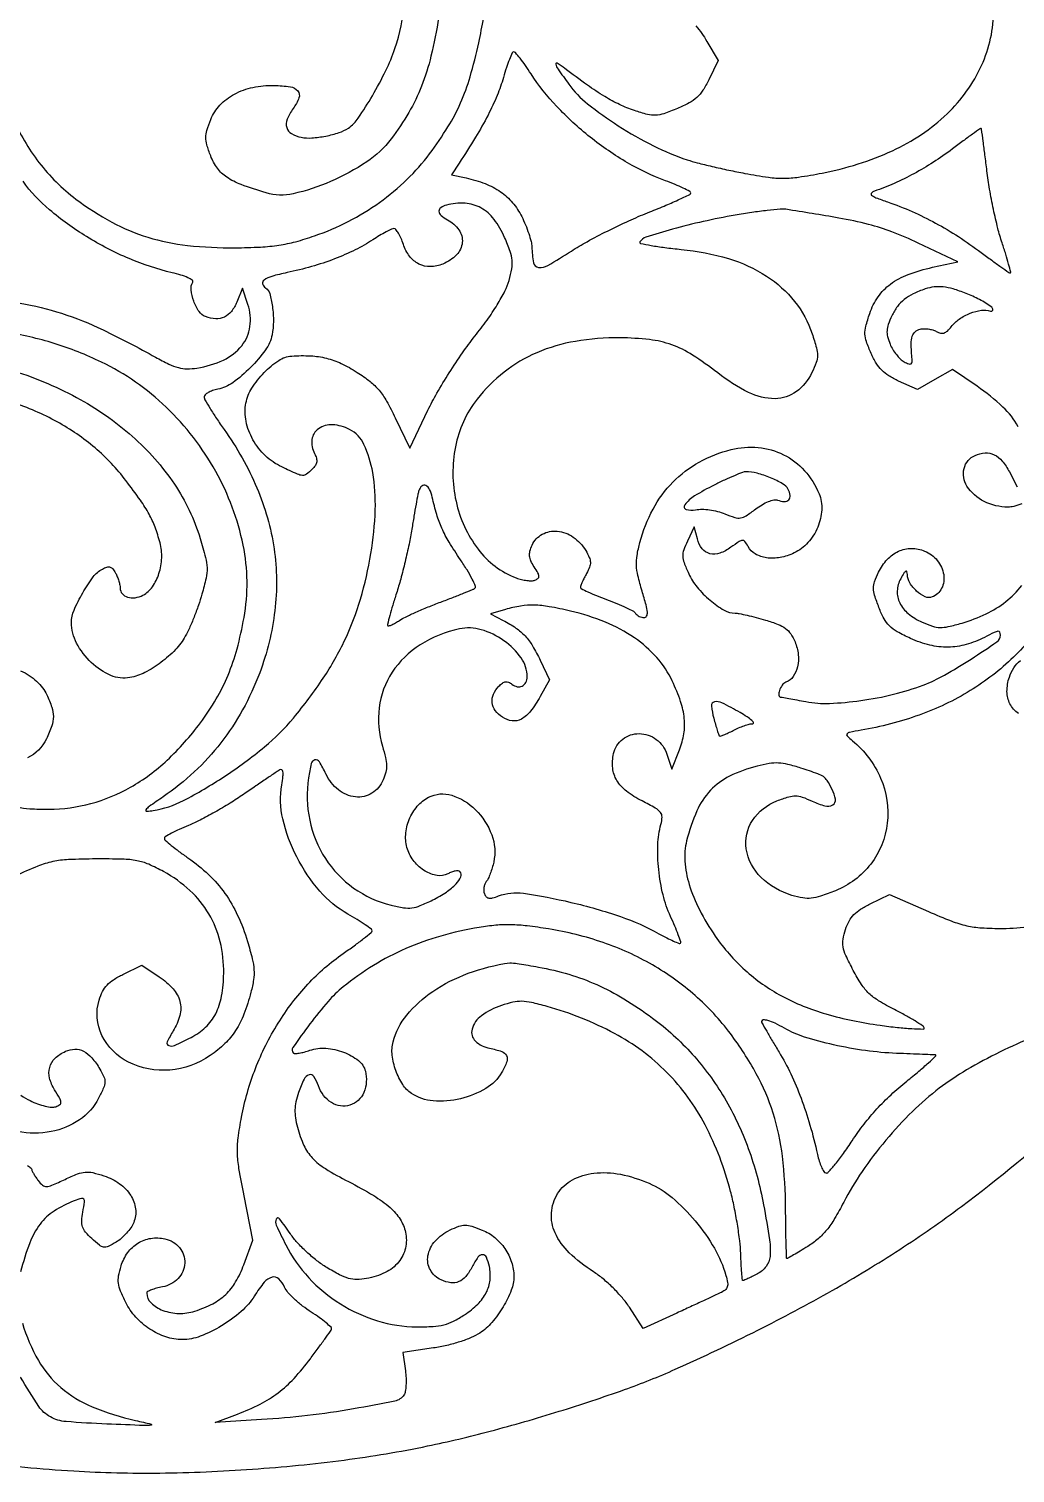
# Model space of a CAD drawing. Extents: x 110 to 728, y 29 to 646.
# Drawn here: x 392.4 to 615.3, y 29.5 to 356.2 of the extents above; entities that cross this region are included whole.
import ezdxf

# ---------------------------------------------------------------- set-up
doc = ezdxf.new("R2010")
doc.units = 0

msp = doc.modelspace()

# ---------------------------------------------------------------- linework, layer by layer
for points in [[(380.416446, 32.096991, 0.018319), (402.5, 29.946427, 0.018207), (421.942667, 29.479059, 0.014537), (442.892777, 30.347909, 0.014593), (463.648427, 32.424213, 0.018941), (482.5, 35.597449, 0.013976), (496.632499, 38.945133, 0.009999), (512.244198, 43.443462, 0.01012), (527.037435, 48.358537, 0.020112), (538.5, 52.953238, 0.010597), (557.154992, 61.795976, 0.01344), (573.972828, 70.781878, 0.014403), (589.226281, 80.058439, 0.016689), (603.170858, 89.77507, 0.049469), (650.09581, 132.691478, 0.051336), (687.022431, 183.492197, 0.05141), (712.783009, 240.679764, 0.049889), (726.659711, 302.5, 0.020681), (727.793743, 316.688302, 0.007952), (728.238592, 336.457861, 0.00791), (728.056871, 356.154069, 0.021807), (727.104799, 370, 0.047597)], [(485.005297, 358.75, -0.018237), (483.264893, 350.038941, -0.034844), (481.134524, 343.232295, -0.038869), (478.261156, 337.294337, -0.029949), (474.266026, 331.305005, -0.083503), (468.762669, 326.115716, -0.045296), (460.573538, 321.653841, -0.045385), (452.119464, 318.874332, -0.130597), (446, 319.075038, -0.015408), (440.373984, 320.96021, -0.05884), (437.084324, 322.638207, -0.08795), (434.988877, 324.648552, -0.066564), (433.464289, 327.454336, -0.018764), (432.605326, 329.984462, -0.073437), (432.370551, 331.613298, -0.074643), (432.618527, 333.227067, -0.019785), (433.49278, 335.690352, -0.094829), (435.570593, 338.934146, -0.079308), (438.821526, 341.424626, -0.07186), (442.997088, 342.958084, -0.057786), (447.765364, 343.402998, -0.031332), (451.483381, 343.086022, -0.184379), (453.159182, 342.143462, -0.271081), (453.416966, 340.589021, -0.063505), (452.119503, 338.167827, 0.056136), (450.763866, 335.724932, 0.16864), (450.650472, 333.847646, 0.197686), (451.709413, 332.49483, 0.079899), (453.947134, 331.660573, 0.067706), (456.335657, 331.511839, 0.030308), (459.46144, 331.931986, 0.030255), (462.49751, 332.722446, 0.071607), (464.588375, 333.753587, 0.093634), (466.835733, 336.012032, 0.016696), (470.027348, 341.070916, 0.019049), (473.06091, 346.739887, 0.031917), (475.11204, 351.737772, 0.062484), (477.24552, 362.218391, 0.046358)], [(543.174915, 356.870707, -0.040618), (545.632821, 353.363571), (548.183674, 349.010869), (546.060961, 344.625928, -0.031378), (544.744584, 342.292184, -0.064133), (543.385598, 340.693077, -0.06068), (541.615528, 339.437158, -0.02551), (538.976104, 338.178813, -0.01473), (535.87999, 336.997822, -0.071906), (534.043414, 336.641976, -0.075719), (532.225328, 336.830514, -0.017358), (529.25698, 337.713704, -0.030208), (525.92235, 339.062268, -0.024723), (522.536012, 340.886536, -0.019081), (518.614698, 343.46537, -0.00808), (513.548897, 347.206057, 0.022057), (511.79456, 348.427248, 0.675289), (511.480283, 348.201027, 0.093108), (511.984126, 347.09273, 0.004272), (514.410466, 343.700565, 0.06678), (518.689571, 339.223649, 0.026458), (525.621034, 334.257182, 0.026131), (533.57556, 329.738904, 0.035191), (541.220215, 326.561034, 0.017625), (543.447505, 325.900343, 0.005615), (546.806062, 325.071719, 0.005596), (550.571296, 324.231846, 0.006211), (554.225955, 323.506778, 0.010006), (559.55289, 322.628422, 0.036746), (562.959225, 322.389764, 0.036585), (566.371186, 322.651802, 0.009856), (571.725955, 323.568223, 0.059902), (587.606365, 328.635384, 0.083377), (599.9423, 336.982791, 0.095412), (607.731817, 347.910465, 0.107292), (610.484584, 360.5, 0.066584)], [(388.694112, 336.171613, 0.065101), (394.652905, 325.958899, 0.066276), (403.006043, 317.691436, 0.037875), (411.137648, 312.454386, 0.04987), (419.269687, 309.046837, 0.047249), (428.257699, 307.199438, 0.029518), (439, 306.669731, 0.010074), (444.72006, 306.840788, 0.024671), (448.9085, 307.25839, 0.028346), (452.677398, 308.043533, 0.017895), (456.973768, 309.362431, 0.035767), (464.580245, 312.624567, 0.036087), (471.620369, 316.92915, 0.036836), (477.831384, 322.103197, 0.041189), (482.967364, 327.955976, 0.020256), (487.102202, 334.033397, 0.035149), (489.955856, 339.426907, 0.033605), (492.106268, 345.332754, 0.016783), (494.062916, 353.045584, 0.009249), (495.187014, 358.695707, 0.039015)], [(390.39032, 294.104098, -0.037209), (399.749277, 291.842892, -0.034509), (409.125522, 288.093111, -0.015136), (421, 281.915655, 0.015712), (424.011306, 280.353493, 0.047348), (426.180295, 279.555599, 0.061168), (428.133003, 279.288996, 0.042567), (430.354973, 279.448306, 0.069551), (436.34797, 281.272885, 0.115752), (440.481484, 284.513458, 0.135727), (442.343513, 288.849482, 0.114645), (441.881067, 293.835755), (440.663632, 297.5), (439.381881, 294.379724, -0.068915), (438.148414, 292.261828, -0.117956), (436.554949, 290.996863, -0.121844), (434.600282, 290.613524, -0.076518), (432.30689, 291.082177, -0.157768), (430.846956, 292.232342, -0.059133), (429.646835, 294.580724, -0.059286), (429.035422, 297.124529, -0.169347), (429.423617, 298.876409, 0.405165), (429.328454, 299.309426, 0.038442), (428.285941, 299.889451, 0.032374), (426.71962, 300.490044, 0.018062), (424.747713, 301.025835, -0.043762), (415.049453, 304.203781, -0.036614), (405.425541, 309.18136, -0.037774), (397.026115, 315.254562, -0.061197), (391.045664, 321.712684)], [(616.009073, 266.19235, 0.082754), (612.561115, 270.642299, 0.036103), (606.706379, 275.321703), (601.145411, 279.143407), (597.189976, 276.866947), (593.234541, 274.590488), (588.963108, 276.516636, -0.032838), (586.776068, 277.681172, -0.058987), (585.18789, 278.946608, -0.058734), (583.934721, 280.551842, -0.032272), (582.779868, 282.764739, -0.018409), (581.711639, 285.441889, -0.076605), (581.384474, 287.143631, -0.073854), (581.578675, 288.895294, -0.01638), (582.445432, 291.793347, -0.071008), (584.342415, 295.573101, -0.082471), (587.144592, 298.454276, -0.069354), (591.135679, 300.615175, -0.034874), (596.640045, 302.245971), (602.334639, 303.509313), (593.41732, 307.727775, 0.018628), (587.485561, 310.268027, 0.02936), (582.210403, 311.950029, 0.019607), (575.444951, 313.397349, 0.004116), (563.5, 315.365627, 0.061379), (562.243289, 315.406455, 0.006374), (559.296875, 315.102272, 0.007843), (555.784188, 314.638361, 0.0062), (552, 314.030029, 0.012256), (544.8055, 312.599302, 0.013256), (537.877043, 310.849901, 0.007729), (531.87473, 309.063343, 0.180025), (530.493136, 307.988894, 0.519717), (530.629309, 307.671268, 0.007149), (533.052775, 307.197928, 0.012745), (536.109852, 306.726192, 0.007239), (539.829368, 306.303579, -0.047426), (550.520909, 304.209238, -0.071326), (559.141025, 300.249294, -0.081604), (565.470865, 294.517128, -0.088071), (569.43317, 287.201205, -0.012287), (570.397335, 284.040816, -0.069101), (570.631912, 282.294842, -0.085615), (570.353395, 280.721825, -0.024257), (569.394272, 278.418438, -0.123028), (565.864893, 274.123737, -0.160082), (561.06326, 272.529292, -0.117099), (555.059779, 273.934974, -0.05074), (548.085561, 278.351614, 0.024008), (542.381525, 282.405883, 0.056225), (537.694369, 284.714024, 0.057779), (532.690024, 285.884804, 0.026598), (526, 286.294785, 0.043621), (515.923664, 285.495444, 0.06005), (507.218945, 282.932828, 0.064377), (499.834882, 278.558244, 0.061457), (493.674922, 272.388705, 0.117723), (488.78982, 261.666157, 0.102647), (488.931327, 249.309356, 0.107546), (493.900823, 238.482094, 0.141664), (502.541843, 231.984091, 0.030638), (503.720416, 231.616848, 0.030002), (504.943292, 231.393284, 0.031424), (506.03725, 231.329756, 0.090644), (506.780784, 231.469373, 0.084176), (507.457485, 231.869841, 0.235415), (507.669186, 232.362213, 0.11584), (507.453337, 233.093541, 0.015598), (506.611525, 234.470135, -0.035527), (505.857825, 235.820689, -0.085211), (505.555258, 236.922588, -0.089493), (505.644527, 238.028587, -0.042144), (506.128659, 239.383031, -0.162175), (508.43094, 241.858941, -0.151412), (511.828284, 242.546307, -0.129035), (515.445639, 241.194777, -0.10615), (518.248897, 238.155797, -0.027789), (519.050849, 236.60784, -0.096194), (519.307656, 235.514189, -0.102501), (519.128703, 234.442442, -0.033958), (518.449604, 232.99101, 0.008641), (517.91904, 231.992058, 0.010956), (517.465464, 231.050781, 0.009118), (517.119256, 230.251809, 0.083492), (517.035435, 229.883991, 0.297754), (517.217819, 229.566431, 0.007695), (518.763119, 228.809864, 0.013854), (520.682065, 227.970825, 0.008712), (522.966673, 227.092423, -0.010181), (525.29526, 226.18925, -0.013846), (527.354637, 225.274396, -0.010702), (529.015008, 224.436941, -0.132944), (529.52569, 223.958433, 0.086564), (529.85157, 223.591544, 0.053375), (530.340393, 223.28154, 0.051563), (530.907277, 223.071075, 0.063199), (531.467344, 223, 0.285385), (532.019157, 223.342885, 0.134967), (532.184206, 224.198763, 0.046426), (531.897395, 225.863651, 0.007655), (530.99938, 229.002049, -0.01398), (530.043742, 232.508937, -0.048327), (529.712098, 234.836948, -0.054462), (529.85291, 237.037928, -0.021307), (530.504232, 240.016042, -0.058487), (533.470936, 247.558178, -0.071141), (537.961755, 253.670513, -0.072746), (543.894119, 258.17911, -0.065047), (551.096143, 261.01172, -0.084379), (557.25143, 261.483234, -0.093608), (562.979474, 259.844923, -0.093754), (567.708676, 256.233219, -0.084934), (570.989615, 251.025073, -0.112236), (571.610361, 247.390631, -0.086268), (570.703661, 243.455907, -0.084085), (568.487237, 239.970161, -0.098235), (565.348053, 237.628933, -0.064763), (562.191704, 236.598258, -0.081527), (559.122137, 236.525849, -0.096332), (556.589497, 237.39668, -0.13994), (554.954994, 239.084094, 0.036011), (554.248898, 240.201904, 0.250839), (553.684615, 240.470239, 0.138745), (552.934189, 240.218736, 0.009382), (551.077505, 238.899181, -0.07484), (548.565998, 237.568475, -0.146415), (546.3244, 237.462887, -0.166357), (544.583423, 238.587143, -0.103389), (543.48952, 240.785835), (542.780212, 243.5), (541.223818, 240.281965, 0.0281), (540.399914, 238.301825, 0.0952), (540.194043, 236.923617, 0.079654), (540.496137, 235.437323, 0.016036), (541.529244, 232.935148, 0.067331), (543.433614, 229.88471, 0.043577), (546.363579, 226.920852, 0.044013), (549.524279, 224.683048, 0.1328), (552.050633, 224, -0.048245), (552.967065, 223.911368, -0.007868), (554.71561, 223.541301, -0.008606), (556.765763, 223.036307, -0.007488), (558.895234, 222.438472, -0.019622), (561.73839, 221.471246, -0.067891), (563.438429, 220.536483, -0.08729), (564.593723, 219.316957, -0.047145), (565.57017, 217.486303, -0.072489), (566.291871, 214.67228, -0.082184), (566.131431, 211.893295, -0.095881), (565.150646, 209.654169, -0.151228), (563.515008, 208.367385, 0.146812), (562.669877, 207.714248, 0.073084), (562.044826, 206.500029, 0.102389), (561.908697, 205.420382, 0.391363), (562.36351, 205, -0.043276), (562.633474, 204.97659, -0.000663), (564.177201, 204.704728, -0.001772), (565.969752, 204.380038, -0.001171), (568.027317, 203.994819, 0.05666), (573.374662, 203.597199, 0.025297), (580.415218, 204.229442, 0.024695), (587.85686, 205.656944, 0.031129), (594.553379, 207.736803, 0.037067), (599.332868, 209.9722, 0.015798), (605.382326, 213.624582, 0.00799), (611.214462, 217.535846, 0.245795), (612, 219.037261, 0.114624), (611.846388, 219.698527, 0.324338), (611.450903, 219.907965, 0.07931), (610.613097, 219.65015, 0.00544), (608.390885, 218.527769, -0.051607), (604.258291, 216.898889, -0.064516), (600.181184, 216.309848, -0.063433), (596.03393, 216.776575, -0.047679), (591.692041, 218.28345, -0.019396), (588.662966, 219.814965, -0.066851), (586.90205, 221.127171, -0.07688), (585.680798, 222.755771, -0.031299), (584.52964, 225.283216, -0.014507), (583.564348, 228.048969, -0.075102), (583.312107, 229.643783, -0.088432), (583.564592, 231.119401, -0.024304), (584.473965, 233.303892, -0.076339), (586.403686, 236.152292, -0.098923), (588.955235, 237.996152, -0.106081), (591.875078, 238.640466, -0.09996), (594.87028, 238.053732, -0.12464), (597.73399, 235.918454, -0.130944), (599.170877, 232.715397, -0.15586), (598.71017, 229.624211, -0.189005), (596.560999, 227.661781, -0.20328), (594.968677, 227.717037, -0.075563), (593.064169, 228.982912, -0.071667), (591.513475, 230.860832, -0.131826), (590.959962, 232.75, 0.072711), (590.85201, 233.386355, 0.488927), (590.593414, 233.48019, 0.116733), (590.172521, 233.052141, 0.011798), (589.456575, 231.804489, 0.112383), (588.676562, 229.024372, 0.127559), (589.23626, 226.319471, 0.108318), (591.163265, 223.904996, 0.065209), (594.298125, 221.977888, 0.02485), (596.653021, 221.061092, 0.074707), (598.347804, 220.765921, 0.062758), (600.212653, 220.956898, 0.013975), (603.31849, 221.767683, 0.040583), (608.767159, 223.84613, 0.056472), (613.191524, 226.609932, 0.057692), (616.816772, 230.242801, 0.04488)], [(389.691424, 180.158809, 0.043605), (392.557155, 179.761402, 0.01357), (396.905212, 179.65919, 0.065364), (406.403008, 180.941279, 0.063473), (415.350165, 184.634685, 0.058979), (423.624981, 190.745509, 0.044769), (431.131347, 199.177178, 0.027031), (434.721552, 204.610878, 0.034216), (437.400974, 209.999606, 0.032495), (439.417879, 215.925535, 0.020993), (441.008098, 223, 0.096046), (440.804804, 239.424846, 0.076389), (434.606896, 256.074327, 0.073864), (423.426671, 270.590192, 0.079439), (408.760256, 280.807704, 0.037), (398.091534, 285.019144, 0.037488), (386.964961, 287.589898, 0.038629)], [(388, 279.102851, -0.048953), (403.106, 272.827073, -0.058449), (415.750751, 264.020504, -0.063009), (425.25157, 253.18439, -0.074914), (431.094582, 240.914519, -0.010207), (432.304095, 236.619053, -0.055659), (432.647415, 234.232163, -0.063036), (432.432558, 231.959336, -0.015256), (431.494162, 228.294483, -0.013497), (430.701038, 225.802815, -0.010144), (429.699834, 223.105724, -0.010274), (428.653732, 220.605603, -0.023131), (427.735999, 218.767558, -0.064317), (425.505387, 215.757797, -0.04079), (422.227667, 212.865528, -0.041089), (418.57788, 210.580644, -0.072712), (415.226587, 209.425089, -0.151127), (410.906332, 209.915848, -0.085942), (406.481098, 212.844037, -0.082792), (403.154162, 217.224346, -0.121685), (402, 221.896541, -0.101968), (402.569324, 224.659205, -0.029365), (404.536419, 228.578381, -0.029031), (406.9359, 232.225337, -0.110298), (408.989388, 233.994321, -0.046729), (410.011699, 234.424146, -0.152124), (410.737991, 234.426094, -0.150651), (411.341252, 234.014882, -0.045542), (411.958013, 233.078454, -0.026841), (412.356937, 232.226064, -0.021791), (412.693916, 231.274897, -0.022314), (412.927446, 230.368973, -0.051964), (413, 229.67273, 0.179644), (413.462238, 228.427709, 0.141171), (414.675688, 227.633881, 0.11117), (416.385024, 227.50132, 0.08706), (418.1571, 228.084078, 0.117667), (420.288594, 229.974972, 0.074339), (421.778924, 232.964361, 0.06931), (422.405, 236.491426, 0.075219), (422.012555, 239.953374, 0.0238), (420.884462, 243.46751, 0.035836), (419.544171, 246.39106, 0.028193), (417.570781, 249.553637, 0.009152), (414.311535, 254, 0.053786), (407.321153, 261.379693, 0.050596), (398.780348, 267.271915, 0.04705), (388.644202, 271.662613, 0.035918)], [(616.812003, 248.736007, -0.022355), (615.004965, 248.16898, -0.06493), (613.709195, 248, -0.11552), (608.312521, 249.263711, -0.136993), (604.431068, 252.753619, -0.205899), (603.788162, 256.736096, -0.228842), (606.269222, 259.705709, -0.092213), (608.527218, 260.260548, -0.127284), (610.565618, 259.855475, -0.107817), (612.38908, 258.428034, -0.053693), (614.015641, 255.969753), (615.78255, 252.552929)], [(622.847088, 223.46331, -0.054062), (614.930295, 214.016794, -0.053878), (605.164143, 206.474674, -0.051732), (593.637573, 200.955243, -0.043191), (580.50387, 197.50525, 0.005823), (577.893098, 197.024245, 0.170778), (577.318891, 196.686159, 0.392698), (577.341245, 196.22102, 0.021618), (578.52576, 195.158513, -0.119367), (584.908729, 186.679051, -0.130753), (586.420609, 176.512058, -0.136478), (582.684835, 167.2581, -0.135012), (574.694193, 161.215931, -0.013091), (571.331494, 159.977589, -0.054947), (569.231576, 159.514874, -0.069836), (567.336708, 159.576186, -0.029835), (564.863561, 160.159024, -0.119715), (557.890306, 164.239091, -0.163061), (554.551063, 170.655847, -0.187668), (555.959815, 177.123404, -0.156381), (561.487377, 181.548329, -0.016199), (564.12841, 182.460078, -0.078105), (565.696374, 182.687639, -0.086049), (567.185905, 182.411287, -0.02199), (569.454513, 181.454561, 0.045492), (572.340727, 180.39399, 0.202562), (574.090578, 180.637891, 0.305384), (574.688891, 181.909413, 0.08201), (573.957186, 184.142641, 0.017752), (572.813639, 186.15959, 0.105939), (571.983283, 187.029098, 0.066244), (570.728401, 187.658723, 0.004403), (566.89706, 188.945158, 0.017851), (563.938082, 189.794218, 0.049408), (561.796916, 190.106886, 0.052606), (559.713021, 189.984106, 0.022463), (556.978194, 189.404387, 0.050074), (550.787181, 187.117314, 0.090714), (546.4529, 183.924707, 0.085967), (543.384399, 179.27659, 0.041249), (541.064176, 172.492102, 0.080942), (540.667269, 167.863242, 0.054075), (541.642586, 162.62374, 0.04635), (543.948865, 156.927739, 0.031581), (547.547073, 150.931727, 0.057963), (554.263654, 143.264948, 0.059947), (562.490122, 137.443786, 0.054388), (572.566388, 133.332494, 0.035944), (584.815729, 130.761665, 0.007155), (588.718676, 130.288258, 0.012592), (591.957013, 130.024686, 0.006988), (594.551605, 129.915514, 0.520808), (594.765463, 130.203612, 0.168995), (594.4171, 130.655658, 0.007188), (592.688303, 131.751647, 0.011645), (590.557595, 132.992496, 0.007957), (588.083335, 134.306356, -0.01733), (584.473488, 136.310846, -0.054786), (582.276358, 137.984615, -0.059229), (580.587331, 140.022748, -0.022814), (578.732852, 143.201926, -0.011507), (577.062438, 146.578264, -0.062764), (576.439744, 148.515167, -0.089552), (576.427695, 150.221153, -0.036819), (576.991191, 152.473308, -0.045053), (577.806452, 154.355136, -0.067377), (578.865616, 155.797436, -0.0598), (580.367345, 157.020227, -0.027922), (582.563029, 158.242884), (586.931118, 160.365066), (595.715559, 156.513272, 0.010588), (600.899336, 154.369979, 0.036627), (604.369543, 153.305404, 0.040966), (607.753987, 152.819642, 0.015797), (612.5, 152.681609, 0.075776), (625.043478, 154.625897, 0.080271)], [(616.047899, 201.31708, -0.120849), (614.162289, 203.475385, -0.120381), (613.485063, 206.267855, -0.079439), (614.014551, 209.544089, -0.134512), (616.528431, 213.329734, -0.081484)], [(390.50869, 210.995793, -0.03296), (392.468451, 209.882184, -0.040639), (394.123375, 208.587506, -0.043739), (395.444062, 207.13609, -0.051993), (396.407034, 205.554669, -0.02921), (397.56109, 202.703934, -0.083833), (397.898055, 200.602303, -0.082107), (397.529333, 198.481522, -0.027253), (396.324084, 195.553422, -0.172317), (392.040071, 191.276718, -0.171694)], [(619.496025, 128.122793, 0.018862), (611.937003, 124.749275, 0.01878), (604.365099, 120.661349, 0.028981), (598.187637, 116.520345, 0.032209), (592.113394, 111.268829, 0.02394), (586.095959, 104.752884, 0.023911), (580.718963, 97.67921, 0.031772), (576.575367, 90.745059, -0.015437), (574.514935, 87.02645, -0.036806), (572.70577, 84.440271, -0.045125), (570.786996, 82.478002, -0.037437), (568.428614, 80.752766, -0.002401), (566.715092, 79.697623, -0.003764), (565.230769, 78.808666, -0.001067), (563.934136, 78.049044, -0.132864), (563.752951, 78.00014, -0.405407), (563.649007, 78.101106, -0.000497), (563.557303, 81.304885, -0.003513), (563.482493, 84.936386, -0.002107), (563.442122, 89.25014, 0.028152), (562.711674, 101.125274, 0.04693), (560.610163, 110.912224, 0.049314), (556.814394, 119.794474, 0.035166), (550.948797, 128.891374, 0.051599), (542.989423, 137.502029, 0.049734), (533.342308, 144.421156, 0.048124), (522.210273, 149.481248, 0.042553), (509.848269, 152.577347, 0.010673), (505.015095, 153.25354, 0.023977), (501.321849, 153.511429, 0.027496), (497.947316, 153.399324, 0.019295), (494.175428, 152.91858, 0.028139), (485.46476, 150.955899, 0.033715), (477.556163, 148.111223, 0.034575), (470.270638, 144.301523, 0.032553), (463.423693, 139.45451, 0.043939), (460.012241, 136.153686, 0.01729), (455.899795, 131.06277, 0.008405), (452.059754, 125.774893, 0.364088), (452.171442, 124.495225, 0.217604), (452.539946, 124.357834, 0.023148), (453.471741, 124.468246, 0.025194), (454.621919, 124.718944, 0.017613), (455.889906, 125.111466, -0.103196), (459.492983, 125.581658, -0.071443), (463.517811, 124.687784, -0.076047), (466.862482, 122.803772, -0.16654), (468.443455, 120.369272, -0.161413), (468.086977, 115.571318, -0.221628), (464.937766, 112.693707, -0.225717), (460.760118, 113.28173, -0.16434), (457.836312, 117.039711, 0.057133), (456.800764, 119.185809, 0.344567), (455.711737, 119.575247, 0.204375), (454.56946, 118.566458, 0.027728), (453.332365, 115.546039, 0.028527), (452.745036, 113.474355, 0.046894), (452.517177, 111.668229, 0.046425), (452.628944, 109.838506, 0.027317), (453.08274, 107.692727, 0.040075), (454.549543, 103.587182, 0.08291), (456.435247, 100.762823, 0.066686), (459.409007, 98.340837, 0.018874), (464.624032, 95.406122, -0.01654), (470.323669, 92.23362, -0.046147), (474.009723, 89.527887, -0.067006), (476.286946, 86.886768, -0.090629), (477.503135, 83.985726, -0.10925), (477.49792, 80.348051, -0.119898), (475.941664, 77.188922, -0.1058), (472.912549, 74.820514, -0.070571), (468.705919, 73.46434, -0.041948), (466.501212, 73.271793, -0.06891), (464.648333, 73.522209, -0.052864), (462.615689, 74.328346, -0.015753), (459.705919, 75.973953, -0.029692), (457.481477, 77.514034, -0.02035), (455.143482, 79.505911, -0.020548), (453.028871, 81.629076, -0.036612), (451.5, 83.562429, 0.013577), (449.022985, 87.009724, 0.573904), (448.289372, 86.920195, 0.212769), (448.305919, 85.535137, 0.009448), (450.442956, 81.11257, 0.070006), (455.635802, 73.663845, 0.065628), (462.786913, 67.748091, 0.065981), (471.18787, 63.912515, 0.07223), (480.040463, 62.553563, 0.015724), (483.737552, 62.63985, 0.048278), (486.210753, 63.01683, 0.056393), (488.350854, 63.823373, 0.027864), (490.862387, 65.290844, 0.047809), (493.858518, 67.713945, 0.080172), (495.775299, 70.314358, 0.09145), (496.623164, 73.1268, 0.081836), (496.461844, 76.173724, 0.045085), (495.792309, 78.29072, 0.306011), (494.921014, 78.862127, 0.242056), (493.881391, 78.309672, 0.032541), (492.562665, 76.121181, -0.052983), (491.125871, 73.943002, -0.12051), (489.557291, 72.77036, -0.134498), (487.742907, 72.524481, -0.073841), (485.572905, 73.148736, -0.160748), (483.126228, 75.411179, -0.171873), (482.591137, 78.618484, -0.139856), (484.218553, 81.961699, -0.099528), (487.575659, 84.468878, -0.026094), (489.578982, 85.294437, -0.085903), (490.983489, 85.531667, -0.0764), (492.473892, 85.296402, -0.017888), (494.860056, 84.439318, -0.077721), (497.694467, 82.756659, -0.070594), (499.988306, 80.239299, -0.070795), (501.486172, 77.190533, -0.078992), (502, 73.958402, -0.09299), (501.410245, 70.814757, -0.042538), (499.565269, 67.052376, -0.042141), (497.033467, 63.544499, -0.07043), (494.30399, 61.146876, -0.04487), (492.385233, 60.122311, -0.022331), (489.800104, 59.160688, -0.020926), (486.855746, 58.347009, -0.02011), (483.81449, 57.769804), (476.915566, 56.745855), (477.485984, 52.622928, -0.023998), (477.636715, 50.943169, -0.026183), (477.618948, 49.305151, -0.026899), (477.455907, 47.917818, -0.104367), (477.137612, 47.118013, -0.198415), (475.097067, 45.74488, -0.007349), (465.788602, 43.994379, -0.013563), (455.339887, 42.478627, -0.014051), (444.946515, 41.55288), (434.5, 40.917607), (439.534645, 42.808441, 0.028277), (444.648404, 45.066415, 0.044519), (448.708988, 47.61967, 0.04372), (452.303982, 50.886977, 0.026113), (456, 55.333248, 0.002229), (457.745234, 57.692795, 0.003232), (459.263319, 59.792822, 0.001653), (460.532464, 61.585099, 0.053742), (460.790024, 62.050493, 0.31486), (460.703467, 62.452679, 0.013629), (459.561262, 63.457491, 0.019016), (458.049512, 64.621613, 0.011917), (456.199738, 65.871828, -0.0229), (454.248027, 67.254326, -0.02249), (452.418651, 68.81744, -0.023049), (450.943464, 70.330696, -0.0749), (450.181153, 71.501757, 0.092964), (448.845938, 73.400319, 0.26908), (447.345748, 73.778225, 0.152421), (445.587112, 72.622375, 0.030698), (443.368796, 69.550678, -0.072108), (440.352101, 66.027068, -0.043655), (435.911546, 62.778985, -0.044112), (431.113184, 60.424862, -0.092245), (427.03848, 59.666667, -0.081498), (423.354887, 60.271095, -0.064006), (419.711404, 62.045107, -0.06237), (416.54605, 64.741311, -0.068898), (414.265708, 68.05235, -0.017921), (413.072758, 70.655649, -0.066694), (412.609073, 72.394075, -0.077192), (412.653395, 74.059273, -0.029352), (413.205772, 76.322606, -0.082303), (414.706818, 79.334854, -0.097747), (417.029653, 81.49614, -0.100674), (419.940727, 82.571446, -0.092606), (423.132956, 82.470798, -0.166566), (426.436904, 80.461891, -0.188649), (427.603399, 76.959197, -0.180737), (426.095327, 73.480429, -0.155916), (422.572214, 71.579525, 0.017966), (421.204366, 71.271674, 0.027891), (420.053836, 70.899229, 0.026656), (419.200577, 70.515997, 0.286766), (419.015313, 70.204687, 0.198157), (420.003728, 67.948902, 0.101974), (422.65571, 66.273901, 0.084584), (426.25795, 65.576174, 0.0842), (429.894042, 66.108792, 0.040545), (433.931235, 67.789558, 0.070964), (436.878613, 69.881426, 0.0716), (439.106583, 72.699877, 0.042009), (440.949052, 76.593375), (443.024529, 82.140585), (441.003, 92.224566, -0.007424), (439.867998, 98.357409, -0.034209), (439.508412, 101.949983, -0.040963), (439.675394, 105.253003, -0.01377), (440.444569, 110.021368, -0.045895), (443.596608, 121.016255, -0.046282), (448.694987, 131.218892, -0.047542), (455.42561, 140.055582, -0.054819), (463.418393, 147, 0.006075), (465.911331, 148.772024, 0.009363), (468.019029, 150.370397, 0.004341), (469.756846, 151.764902, 0.208165), (469.957431, 152.154542, 0.255698), (469.786594, 152.521485, 0.007797), (468.374002, 153.527411, 0.013591), (466.609378, 154.673566, 0.008763), (464.507258, 155.908995, -0.086422), (458.138152, 161.125312, -0.059801), (452.924296, 168.867071, -0.060743), (449.771285, 177.454059, -0.099812), (449.527608, 185.163407, 0.011683), (449.810536, 187.114532, 0.065147), (449.800543, 188.169565, 0.247997), (449.521566, 188.555613, 0.258652), (449.054134, 188.533457, 0.009992), (448.294109, 188.042481, 0.000694), (446.184939, 186.615168, 0.000986), (443.675539, 184.904688, 0.000742), (440.921811, 183.013692, -0.012722), (437.853347, 181.013025, -0.009641), (434.391876, 178.970627, -0.009764), (431.06656, 177.178735, -0.022296), (428.476956, 175.990647, 0.010525), (426.377882, 175.08678, 0.01627), (424.608856, 174.209894, 0.010656), (423.211011, 173.420566, 0.264803), (423, 173.050074, 0.216204), (423.188533, 172.634448, 0.007594), (424.567926, 171.46337, 0.012883), (426.292144, 170.117029, 0.008516), (428.33762, 168.656275, -0.03985), (432.982547, 164.878716, -0.047629), (436.671849, 160.613951, -0.046495), (439.553642, 155.639428, -0.035254), (441.786139, 149.73814, -0.011589), (442.86261, 145.818271, -0.044394), (443.255771, 143.320206, -0.055582), (443.158067, 141.084458, -0.025839), (442.562133, 138.23814, -0.02634), (440.970246, 133.280918, -0.051842), (439.108815, 129.588881, -0.057764), (436.678255, 126.61967, -0.04172), (433.364691, 123.906905, -0.130599), (424.22505, 120.643915, -0.137809), (414.876118, 122.448798, -0.163973), (408.893482, 128.48263, -0.19073), (408.258355, 136.49014, -0.042516), (409.039345, 138.429906, -0.070444), (410.046029, 139.875172, -0.063691), (411.489938, 141.077926, -0.028775), (413.644029, 142.282237), (417.884317, 144.342328), (421.852837, 141.716086, -0.063574), (424.950042, 139.045426, -0.120647), (426.496678, 136.160431, -0.127206), (426.493261, 132.995412, -0.075001), (424.998448, 129.497488, 0.02891), (423.644535, 126.99406, 0.438914), (423.979216, 126.178065, 0.197363), (425.309462, 126.225097, 0.011672), (429.019231, 128.009811, 0.071689), (432.318474, 130.339746, 0.085476), (434.597118, 133.385871, 0.074391), (435.930021, 137.36529, 0.040669), (436.411011, 142.5, 0.061709), (435.609186, 149.684018, 0.074782), (433.07378, 155.96429, 0.074228), (428.784348, 161.255969, 0.059647), (422.82355, 165.532079, 0.023585), (419.450844, 167.186215, 0.055987), (416.782006, 168.002896, 0.040226), (413.511102, 168.346594, 0.00759), (407.5, 168.401327, 0.009483), (401.362781, 168.247617, 0.041264), (397.757428, 167.789136, 0.044087), (394.388715, 166.757815, 0.011846), (389.25, 164.531127, 0.005742)], [(390.545116, 114.937644, 0.037258), (392.636496, 113.721422, 0.026328), (394.350583, 112.997509, 0.029502), (396.068031, 112.488781, 0.030745), (397.562437, 112.236069, 0.118667), (398.488876, 112.357358, 0.068488), (399.369221, 112.841921, 0.257734), (399.620688, 113.395515, 0.112151), (399.357677, 114.241322, 0.009899), (398.190626, 116.167907, -0.078588), (397.040523, 118.831616, -0.131898), (397.068485, 121.253282, -0.134703), (398.300166, 123.300498, -0.083658), (400.637965, 124.880907, -0.101178), (402.757289, 125.367877, -0.125794), (404.721551, 124.916056, -0.097486), (406.586199, 123.436592, -0.043065), (408.42062, 120.865093, -0.029467), (409.322257, 119.11034, -0.115385), (409.545977, 117.921285, -0.092615), (409.243546, 116.62074, -0.015272), (408.132276, 114.282894, -0.124165), (403.816904, 109.375878, -0.105012), (397.417608, 106.721898, -0.093585), (389.84497, 106.742681, -0.077419)], [(392.085792, 99.01386, -0.017715), (392.866134, 98.444824, -0.216928), (393.031803, 98.125097, 0.103903), (393.123829, 97.776211, 0.015342), (393.472599, 97.131123, 0.016744), (393.940121, 96.385095, 0.013696), (394.487723, 95.619153, 0.055574), (395.475686, 94.577824, 0.189786), (396.344447, 94.284569, 0.09024), (397.566424, 94.570116, 0.007464), (400.553271, 95.920036, -0.016081), (403.367098, 97.133814, -0.071172), (405.11747, 97.549163, -0.079924), (406.814461, 97.432517, -0.023408), (409.338185, 96.720605, -0.074132), (412.882628, 94.92129, -0.096731), (415.383138, 92.291468, -0.111745), (416.483879, 89.226304, -0.129442), (416.066792, 86.161251, -0.053007), (415.420765, 84.974803, -0.031318), (414.421845, 83.706526, -0.031049), (413.252429, 82.55208, -0.045861), (412.084053, 81.708723, -0.023265), (410.286493, 80.756742, -0.147473), (409.274644, 80.606209, -0.133538), (408.29793, 81.031478, -0.017814), (406.580204, 82.51325, -0.03129), (405.184456, 83.979326, -0.09398), (404.511562, 85.179874, -0.095056), (404.328948, 86.535437, -0.032464), (404.568606, 88.514009, 0.008537), (404.961105, 90.823065, 0.204525), (404.800737, 91.445439, 0.311298), (404.28481, 91.611585, 0.017824), (402.621012, 91.046009, 0.05296), (398.062426, 88.735324, 0.087413), (394.909628, 85.802043, 0.072118), (392.573382, 81.556725, 0.026393), (390.501651, 75.006371, 0.016962)], [(390.891149, 63.359512, 0.056492), (394.515986, 54.94747, 0.08561), (399.579184, 48.81944, 0.079787), (406.68359, 44.461538, 0.043064), (416.5, 41.372105, -0.006737), (420.020117, 40.53933, -0.830069), (420.004862, 40.287898, -0.040829), (418.423819, 40.219924, -0.00074), (410, 40.558122, -0.009624), (400.769455, 41.12053, -0.104992), (397.22203, 42.176494, -0.121551), (394.623396, 44.551429, -0.014577), (390.466735, 51.192069, -0.043232)]]:
    msp.add_lwpolyline(points, format="xyb")
for points in [[(499.635335, 345.197083, -0.030264), (498.226747, 341.138569, -0.020423), (496.158827, 336.693246, -0.017169), (493.346298, 331.672066, -0.010009), (489.650587, 325.841542), (487.889941, 323.183084), (491.194971, 322.469505, -0.039382), (495.518895, 321.17275, -0.059271), (498.990619, 319.327685, -0.064859), (501.706378, 316.865658, -0.060483), (503.775762, 313.734543, -0.017886), (504.632327, 311.854052, -0.017044), (505.367276, 309.886984, -0.017272), (505.896588, 308.106346, -0.056311), (506.070285, 306.890469, 0.039266), (506.463315, 303.261582, 0.330377), (507.600587, 302.210054, 0.16082), (509.682751, 302.65568, 0.010533), (515, 305.921668, -0.017488), (518.570255, 308.046794, -0.009089), (523.160938, 310.458706, -0.009026), (527.970268, 312.767222, -0.013583), (532.25, 314.588329, 0.005421), (535.987741, 316.107239, 0.008717), (539.135937, 317.491526, 0.003229), (541.779039, 318.729893, 0.289229), (542, 319.079922, 0.278922), (541.798043, 319.413787, 0.008711), (540.310938, 320.160487, 0.014674), (538.453925, 320.986597, 0.009354), (536.25, 321.84273, -0.045008), (527.703799, 325.884549, -0.035216), (519.243481, 331.698968, -0.035266), (511.697233, 338.631419, -0.045609), (505.889305, 346.021228, 0.009245), (504.602313, 347.929147, 0.013946), (503.405279, 349.537486, 0.00866), (502.361059, 350.815571, 0.220588), (501.963361, 351, 0.294768), (501.623875, 350.780817, 0.010669), (500.990832, 349.295393, 0.016525), (500.309979, 347.421342, 0.010471)], [(601.129299, 329.025467, -0.01779), (596.834432, 326.025013, -0.019364), (592.454446, 323.42626, -0.019898), (588.004494, 321.23823, -0.0214), (583.5, 319.46826, 0.125927), (582.836736, 319.031676, 0.430881), (582.87149, 318.57264, 0.079063), (583.864068, 317.999374, 0.007541), (586.5, 317.03458, -0.019833), (592.027432, 314.855959, -0.020101), (597.339587, 312.25503, -0.019719), (602.519763, 309.185423, -0.017559), (607.651963, 305.602378, 0.0032), (610.030206, 303.838326, 0.004985), (612.104201, 302.351948, 0.001638), (613.90916, 301.094231, 0.152493), (614.210945, 301, 0.489562), (614.333811, 301.158223, 0.003627), (613.850042, 302.995169, 0.00929), (613.21177, 305.187218, 0.005419), (612.36943, 307.792066, -0.019782), (611.414204, 311.064131, -0.009249), (610.42487, 315.367231, -0.009147), (609.552231, 319.924463, -0.012661), (608.948516, 324.042066, 0.001301), (608.49933, 327.679676, 0.002109), (608.096437, 330.769044, 0.000301), (607.725666, 333.509068, 0.157265), (607.652792, 333.661063, 0.372571), (607.520508, 333.674131, 0.000748), (605.673489, 332.365795, 0.0043), (603.583043, 330.853101, 0.002592)], [(486.75, 316.310674, 0.084433), (485.474834, 315.734973, 0.267894), (485.079048, 314.925489, 0.201809), (485.554672, 313.982174, 0.053582), (486.977082, 313.012265, -0.115731), (489.591173, 310.711037, -0.181826), (490.3482, 307.851536, -0.170369), (489.040615, 305.062612, -0.100886), (485.961592, 302.984091, -0.094934), (483.140657, 302.402274, -0.119629), (480.548903, 302.992816, -0.115019), (478.444273, 304.734049, -0.083141), (477.020468, 307.437982, 0.02238), (476.501398, 308.802397, 0.032128), (475.912953, 309.953657, 0.033302), (475.337405, 310.788957, 0.229109), (474.901008, 311, 0.111377), (474.339143, 310.873271, 0.011196), (473.104058, 310.251984, 0.013611), (471.651784, 309.428773, 0.010426), (470.109194, 308.453563, -0.032148), (466.156901, 306.188902, -0.022594), (461.456043, 304.140874, -0.021255), (456.244531, 302.395359, -0.019473), (450.75, 301.040584, 0.016703), (447.282635, 300.20599, 0.087772), (445.520654, 299.366335, 0.312254), (445.20469, 298.488989, 0.191692), (445.886637, 297.570062, -0.190598), (446.810984, 296.329975, -0.031708), (447.414765, 293.358616, -0.03455), (447.644974, 289.978668, -0.049122), (447.346861, 286.984303, -0.106832), (445.856814, 283.558375, -0.040344), (442.458438, 279.554301, -0.040337), (438.462922, 276.149354, -0.107344), (435.046385, 274.659277, 0.032591), (433.879892, 274.345771, 0.045669), (432.894875, 273.907082, 0.054434), (432.207761, 273.417555, 0.213929), (432, 272.954194, 0.130053), (432.182509, 272.264389, 0.007223), (433.321062, 270.328979, 0.010758), (434.774384, 268.050156, 0.007638), (436.497233, 265.556082, -0.054185), (443.915791, 252.340709, -0.064606), (447.783195, 238.593025, -0.066029), (447.97017, 224.565087, -0.060438), (444.544485, 210.521955, -0.035889), (440.679101, 202.132333, -0.039308), (435.753349, 194.647824, -0.039684), (429.763614, 188.087536, -0.037988), (422.729281, 182.450575, 0.00323), (419.5692, 180.260306, 0.083726), (418.832952, 179.532539, 0.621395), (419.001873, 179.214219, 0.032333), (420.5, 179.355048, 0.080856), (427.313818, 181.611057, 0.025691), (436.558894, 187.058577, 0.02632), (445.619538, 193.754963, 0.04707), (452.176465, 200.282645, 0.02621), (458.924937, 209.324742, 0.037257), (463.856421, 218.053418, 0.038426), (467.331188, 227.202271, 0.030591), (469.688066, 237.5, 0.032292), (470.669792, 247.356724, 0.051415), (470.09436, 255.802202, 0.065244), (468.124057, 262.147512, 0.167071), (464.845734, 265.579774, 0.104177), (461.046391, 266.629816, 0.168488), (457.848731, 265.738626, 0.212725), (456.357031, 263.283343, 0.155778), (456.942618, 260.107219, -0.049332), (457.372206, 259.070433, -0.11021), (457.435537, 258.224132, -0.110653), (457.133135, 257.433354, -0.049976), (456.426589, 256.569446, -0.032812), (455.117815, 255.422029, -0.184385), (454.241863, 255.161087, -0.086992), (453.094785, 255.452394, -0.00429), (449.53557, 257.088284, -0.08025), (445.830402, 259.620751, -0.07535), (443.016754, 263.241156, -0.077908), (441.471478, 267.412921, -0.096469), (441.442957, 271.547625, -0.095204), (442.769954, 274.916052, -0.051639), (445.538225, 278.422422, -0.052217), (448.843669, 281.17824, -0.131902), (451.783333, 282.179696, -0.028791), (456.079727, 282.216146, -0.048914), (459.632254, 281.69074, -0.049873), (462.967441, 280.495001, -0.031306), (466.593375, 278.483418, -0.025268), (469.508428, 276.404011, -0.051203), (471.524329, 274.439611, -0.045948), (473.229268, 271.969778, -0.016808), (475.186833, 268.198112), (478.474375, 261.30696), (482.581781, 269.90348, -0.019156), (484.621178, 273.782485, -0.010585), (487.390347, 278.365566, -0.010542), (490.397568, 282.898341, -0.016661), (493.183519, 286.638871, 0.013258), (495.946713, 290.296628, 0.017382), (498.261216, 293.785802, 0.019212), (500.000359, 296.876707, 0.050318), (500.928608, 299.245015, 0.024101), (501.544624, 301.938971, 0.070257), (501.613752, 303.841178, 0.060804), (501.156081, 305.836996, 0.014846), (499.912794, 308.981079, 0.060066), (497.520391, 313.099636, 0.104499), (494.551817, 315.684023, 0.112945), (490.963955, 316.727954, 0.078616)], [(595, 297.347931, 0.03182), (592.280272, 296.255736, 0.058251), (590.260784, 294.984379, 0.064211), (588.71893, 293.376115, 0.04829), (587.458602, 291.271518, 0.024721), (586.658349, 289.344629, 0.070229), (586.364451, 287.923791, 0.078185), (586.490142, 286.566022, 0.0361), (587.050507, 284.878066, 0.038062), (587.661998, 283.670632, 0.031418), (588.486088, 282.485713, 0.032512), (589.3859, 281.491311, 0.069837), (590.219072, 280.882756, 0.026443), (591.305327, 280.373327, 0.260574), (591.788553, 280.433635, 0.236758), (592.019796, 280.886769, 0.022361), (591.971231, 282.170973, -0.017988), (591.839363, 285.0023, -0.078005), (592.081812, 286.661164, -0.13949), (592.73237, 287.658449, -0.115463), (593.857967, 288.252607, -0.061102), (594.699894, 288.36587, -0.038013), (595.695512, 288.301748, -0.03771), (596.683548, 288.085272, -0.054838), (597.504379, 287.737611, 0.06645), (598.46074, 287.358397, 0.139108), (599.254021, 287.383508, 0.114609), (600.016528, 287.836761, 0.037405), (600.896412, 288.817022, -0.078306), (602.704282, 290.527721, -0.055915), (605.166855, 291.840537, -0.058049), (607.711278, 292.523129, -0.121083), (609.741316, 292.329976, 0.425418), (610.246064, 292.58548, 0.319721), (610.034977, 293.220016, 0.034427), (607.281208, 294.953875, 0.031351), (604.229764, 296.354861, 0.019472), (601.294486, 297.356315, 0.0457), (599.02518, 297.812828, 0.05677), (597.033425, 297.800408, 0.04969)], [(547.255038, 252.96958, 0.022663), (542.867551, 250.522712, 0.093504), (540.634062, 248.481231, 0.51662), (540.956729, 247.473561, 0.12682), (543.044225, 247.358845, -0.049769), (544.535939, 247.505413, -0.032484), (546.263089, 247.390458, -0.031325), (548.045061, 247.040289, -0.034793), (549.705944, 246.478398, 0.022371), (551.95389, 245.655171, 0.116163), (553.262745, 245.556795, 0.106747), (554.531833, 246.047504, 0.017491), (556.692689, 247.579173, -0.029316), (558.128387, 248.546677, -0.037301), (559.559483, 249.255363, -0.041429), (560.81107, 249.645856, -0.147563), (561.639173, 249.584968, 0.078866), (563.144625, 249.265663, 0.216741), (564.131411, 249.654412, 0.231487), (564.446409, 250.625476, 0.087752), (563.990938, 252.016933, 0.140357), (562.759482, 253.286175, 0.032043), (560.047376, 254.621617, 0.033927), (556.993937, 255.6527, 0.063263), (554.409722, 255.994423, 0.095026), (553.715724, 255.865002, 0.006534), (551.858294, 255.108176, 0.009131), (549.657385, 254.129931, 0.006726)], [(480.533267, 251.75, 0.030653), (480.320552, 250.9214, 0.002366), (479.89748, 248.664062, 0.003233), (479.422607, 245.963693, 0.002461), (478.936153, 243, -0.012073), (478.314578, 239.620848, -0.007284), (477.423314, 235.646875, -0.007294), (476.422053, 231.722025, -0.012675), (475.461555, 228.5, 0.005205), (474.610303, 225.792834, 0.008296), (473.945219, 223.459341, 0.003065), (473.424679, 221.461901, 0.261719), (473.503291, 221.170097, 0.292573), (473.743608, 221.114732, 0.020319), (474.417962, 221.386786, 0.023761), (475.244281, 221.808196, 0.015211), (476.163236, 222.371029, -0.032629), (477.497556, 223.125689, -0.0074), (479.857688, 224.221518, -0.007633), (482.623207, 225.405867, -0.007348), (485.458679, 226.520885, 0.002228), (488.181904, 227.559697, 0.003119), (490.605114, 228.513872, 0.001873), (492.636916, 229.337447, 0.041205), (493.206695, 229.627745, 0.372312), (493.346845, 230.073852, 0.015005), (492.569894, 231.730921, 0.019999), (491.432434, 233.771909, 0.012031), (489.930429, 236.102448, -0.012968), (487.379973, 240.076113, -0.030461), (485.740408, 243.196568, -0.033297), (484.577969, 246.319777, -0.018583), (483.563624, 250.25, 0.057968), (482.964387, 251.992518, 0.167576), (482.080062, 252.88806, 0.304377), (481.203912, 252.772355, 0.134804)], [(500.102057, 224.842884), (496.704115, 223.866145), (499.599828, 222.36383, -0.030649), (502.471963, 220.642744, -0.055464), (504.544525, 218.854276, -0.052519), (506.244481, 216.585723, -0.024691), (507.967062, 213.346686), (510.063862, 208.885936), (507.956514, 205.136416, -0.034882), (505.76574, 201.805449, -0.105014), (503.714174, 200.041958, -0.157498), (501.638592, 199.646354, -0.114484), (499.416752, 200.46259, -0.088916), (497.808665, 201.983076, -0.13092), (497.099203, 203.781932, -0.132996), (497.38353, 205.674314, -0.093225), (498.605946, 207.463089, -0.039796), (499.452788, 208.184882, -0.116415), (500.15645, 208.477844, -0.142598), (500.828649, 208.396408, -0.072345), (501.562141, 207.948427, 0.117044), (502.740301, 207.365154, 0.170774), (503.881012, 207.493006, 0.168537), (504.700736, 208.310171, 0.113743), (505, 209.608677, 0.15455), (503.650212, 213.871191, 0.085509), (499.758256, 217.774415, 0.082553), (494.626127, 220.263068, 0.125643), (489.700662, 220.444405, 0.086786), (480.826881, 216.834958, 0.108361), (474.489237, 210.623629, 0.114454), (471.550924, 202.615578, 0.105655), (472.311049, 193.878153, -0.017577), (472.988321, 191.354147, -0.05163), (473.210284, 189.570974, -0.064279), (473.04137, 188.008796, -0.040506), (472.468493, 186.262897, -0.155388), (469.924734, 183.281385, -0.166987), (466.203461, 182.428779, -0.144871), (462.335374, 184.034314, -0.112106), (459.501274, 187.638557, 0.02475), (458.036641, 190.367649, 0.323691), (457.038432, 190.792817, 0.285741), (456.216429, 189.979505, 0.021371), (455.590881, 186.75, 0.087785), (455.844804, 177.180943, 0.09346), (459.389754, 168.50834, 0.094935), (465.790455, 161.82379, 0.093885), (474.232799, 157.946201, 0.020988), (477.075375, 157.365923, 0.071296), (478.961951, 157.333754, 0.067541), (480.834949, 157.832372, 0.017551), (483.675447, 159.135616, 0.029787), (486.741865, 160.910965, 0.055758), (488.939447, 162.746109, 0.087804), (490.020057, 164.365375, 0.308983), (489.800277, 165.533057, 0.192127), (489.414952, 165.698596, 0.051576), (488.737827, 165.64641, 0.04444), (487.918554, 165.420727, 0.033456), (487.066682, 165.035687, -0.165114), (484.677875, 164.640074, -0.097121), (481.93695, 165.661731, -0.085649), (479.489864, 167.813646, -0.090203), (477.958693, 170.62516, -0.097006), (477.547571, 173.887312, -0.079678), (478.339362, 177.31432, -0.079763), (480.161817, 180.318627, -0.09758), (482.728511, 182.359607, -0.198373), (487.94599, 182.807258, -0.119841), (493.331825, 179.544931, -0.108234), (497.004782, 173.839808, -0.142692), (497.453146, 167.700662, -0.019384), (497.118028, 166.384552, -0.018474), (496.677313, 165.076748, -0.018784), (496.202276, 163.95175, -0.060291), (495.772652, 163.262735, 0.076664), (495.434125, 162.678217, 0.054976), (495.2382, 161.947837, 0.054837), (495.20584, 161.190003, 0.07502), (495.352447, 160.523921, 0.094577), (495.775514, 159.841563, 0.169849), (496.350033, 159.534594, 0.105112), (497.200624, 159.581616, 0.024665), (498.564582, 160.024554, -0.128078), (504.168922, 160.63532, -0.021288), (514.912632, 158.582617, -0.02447), (526.134213, 155.352343, -0.045142), (534.799297, 151.488611, 0.008947), (536.552264, 150.549622, 0.014243), (538.087274, 149.816843, 0.008079), (539.370769, 149.273063, 0.301134), (539.66646, 149.333127, 0.287215), (539.737271, 149.641063, 0.005412), (539.155662, 151.263683, 0.011415), (538.393131, 153.184931, 0.00717), (537.41878, 155.39644, -0.047805), (535.729127, 160.268943, -0.033798), (534.744669, 165.980337, -0.034287), (534.549811, 171.614233, -0.059807), (535.263151, 176.22649, 0.062474), (535.506596, 177.857876, 0.178075), (535.141246, 178.927626, 0.094408), (533.983903, 179.904375, 0.010924), (530.974561, 181.512891, -0.046381), (527.455503, 183.727604, -0.094428), (525.289866, 186.156891, -0.110028), (524.36264, 188.949182, -0.079577), (524.551327, 192.233692, -0.175074), (526.615885, 195.50603, -0.169648), (530.325121, 196.756778, -0.158897), (534.191426, 195.449599, -0.155003), (536.591107, 192.102799), (537.682215, 188.748512), (539.41429, 193.077393, 0.053961), (540.427515, 196.699075, 0.066875), (540.537401, 200.195032, 0.056966), (539.699612, 204.01427, 0.027421), (537.816584, 208.666815, 0.072402), (534.317952, 213.961022, 0.060175), (529.24797, 218.426434, 0.05374), (522.691684, 221.961465, 0.038916), (514.781481, 224.489482, 0.013944), (510.01374, 225.474086, 0.037942), (506.585716, 225.817749, 0.04597), (503.539937, 225.610911, 0.030065)], [(547.1852, 200.25, 0.004011), (547.595458, 198.793641, 0.00592), (547.980836, 197.522871, 0.002924), (548.326048, 196.453056, 0.106935), (548.455811, 196.232115, 0.299322), (548.660178, 196.181013, 0.009982), (549.481508, 196.48699, 0.015961), (550.472277, 196.915836, 0.010072), (551.601219, 197.475954, -0.018446), (552.821096, 198.055942, -0.018053), (554.089108, 198.548957, -0.018276), (555.231361, 198.900011, -0.062453), (556, 199.005885, 0.540633), (556.153216, 199.24629, 0.106912), (555.780953, 199.749579, 0.036287), (554.720101, 200.553349, 0.01413), (553.147926, 201.512045, 0.012835), (549.040304, 203.722356, 0.170774), (547.362934, 203.941151, 0.380679), (546.682625, 203.017317, 0.043483)], [(507.566341, 143.941733, -0.028271), (514.432885, 142.312077, -0.03282), (520.727475, 139.977456, -0.0314), (526.887486, 136.742559, -0.022412), (533.356458, 132.400384, -0.050776), (542.325192, 124.253171, -0.049005), (549.588603, 114.37369, -0.047296), (554.997465, 102.9294, -0.041272), (558.461418, 90.139532, -0.00776), (559.796109, 82.19633, -0.060355), (559.910091, 78.446995, -0.140386), (559.042436, 76.204133, -0.111832), (557.04966, 74.52568, -0.004089), (555.897387, 73.94171, -0.006072), (554.877957, 73.45084, -0.002919), (554.006814, 73.050503, -0.114311), (553.79966, 73.009093, -0.378677), (553.674405, 73.126793, -0.002324), (553.52662, 74.804658, -0.007624), (553.392662, 76.772872, -0.0046), (553.290963, 79.108887, 0.021622), (553.065675, 82.008359, 0.00995), (552.534485, 85.759273, 0.009834), (551.818401, 89.688915, 0.013429), (551.009261, 93.195598, 0.056584), (545.215378, 108.282058, 0.075588), (536.577902, 120.113332, 0.074925), (524.749027, 128.915348, 0.054465), (509.5, 135.029512, 0.012399), (505.971499, 135.92188, 0.050609), (503.779408, 136.190162, 0.062117), (501.805602, 135.985289, 0.025178), (499.200383, 135.242221, 0.072625), (494.692094, 132.934067, 0.172665), (492.562465, 129.891293, 0.27739), (493.314376, 127.200373, 0.143906), (496.53419, 125.559564, -0.03312), (499.259382, 124.858885, -0.199495), (500.343328, 123.924002, -0.212035), (500.409198, 122.535372, -0.037653), (499.259953, 120.130222, -0.128866), (495.64915, 116.460772, -0.076946), (489.935739, 114.155246, -0.076748), (483.775771, 113.681476, -0.12657), (478.861589, 115.355035, -0.106477), (476.879485, 117.364262, -0.055946), (475.331432, 120.531102, -0.055404), (474.506445, 124.019876, -0.093357), (474.700179, 127.011615, -0.110858), (477.793578, 133.076517, -0.070571), (483.682687, 138.425995, -0.0618), (491.701576, 142.530325, -0.050186), (501.066341, 144.914955, -0.072494), (501.473928, 144.916714, -0.002051), (503.209331, 144.664152, -0.004139), (505.251668, 144.341054, -0.002829)], [(558, 131.602204, 0.129525), (558.074924, 131.317828, 0.001194), (559.163047, 129.406846, 0.00395), (560.441723, 127.213988, 0.002531), (561.959309, 124.687253, -0.025993), (564.589526, 119.802757, -0.020752), (566.921571, 114.294411, -0.019353), (568.941199, 108.20579, -0.015958), (570.631743, 101.575948, 0.021152), (571.037314, 100.051706, 0.028662), (571.5387, 98.718285, 0.028513), (572.06044, 97.701211, 0.190779), (572.5, 97.358105, 0.289688), (573.083964, 97.524882, 0.010273), (574.675, 99.382983, 0.016151), (576.511281, 101.772219, 0.010262), (578.5, 104.663865, -0.019365), (581.164663, 108.391178, -0.020341), (584.068519, 111.838346, -0.020166), (587.267287, 115.064983, -0.018339), (590.815512, 118.131708, 0.005544), (593.564439, 120.387363, 0.010203), (595.742536, 122.292485, 0.006159), (597.395037, 123.836173, 0.651598), (597.315512, 124.055473, 0.006313), (596.733764, 124.087673, 0.000204), (594.389557, 124.186799, 0.000393), (591.62434, 124.300423, 0.000273), (588.5, 124.42464, -0.024424), (581.506632, 125.04186, -0.020969), (574.23668, 126.35575, -0.021542), (567.714599, 128.117384, -0.053514), (563.19284, 130.103207, 0.017142), (561.065271, 131.228363, 0.042814), (559.425235, 131.85807, 0.079367), (558.372099, 131.987861, 0.403773)], [(532.589391, 95.025878, -0.074314), (537.789292, 91.786693, -0.042693), (542.993411, 86.52604, -0.042139), (547.335079, 80.319807, -0.061805), (549.943185, 74.198101, -0.027172), (550.318372, 72.558604, -0.121787), (550.248307, 71.583654, -0.153298), (549.744655, 70.8757, -0.051471), (548.647547, 70.210027, -0.001799), (547.382941, 69.61634, -0.000283), (544.888763, 68.458066, -0.000314), (541.947065, 67.096238, -0.000274), (538.86739, 65.674936), (531.234781, 62.157487), (528.11067, 66.97881, 0.032883), (526.531525, 69.09669, 0.021227), (524.447552, 71.338681, 0.021153), (522.165712, 73.41036, 0.031096), (519.981983, 75.011562, -0.048354), (514.521711, 79.312213, -0.094827), (511.328206, 83.805161, -0.124098), (510.499213, 88.312107, -0.12368), (511.903802, 92.679802, -0.131066), (515.230582, 95.797077, -0.095115), (520.097986, 97.31658, -0.077791), (526.07627, 97.063336, -0.052837)]]:
    msp.add_lwpolyline(points, format="xyb", close=True)

doc.saveas('drawing.dxf')
